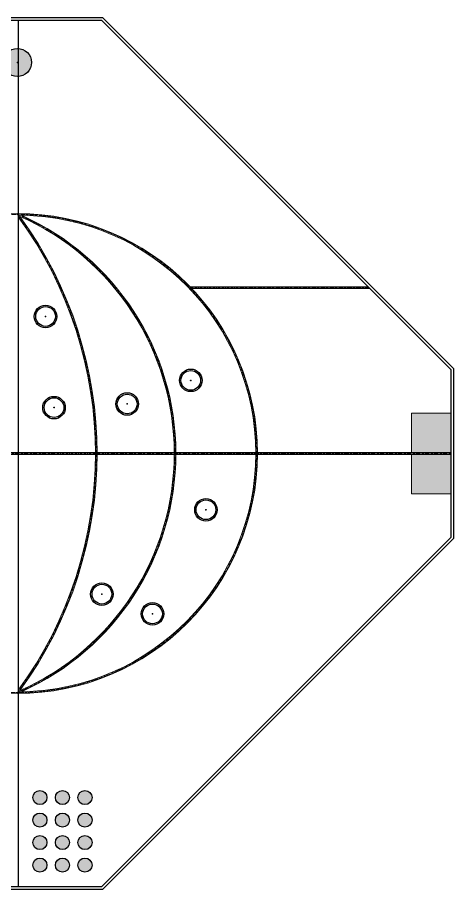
# Model space of a CAD drawing. Units: millimetres at full size, sheet at 1:10. Extents: x -7820 to 7680, y -7750 to 7750.
# Drawn here: x -70 to 7680, y -7750 to 7750 of the extents above; entities that cross this region are included whole.
import ezdxf

# ---------------------------------------------------------------- set-up
doc = ezdxf.new("R2010")
doc.units = ezdxf.units.MM
doc.header["$LTSCALE"] = 10
doc.header["$PDMODE"] = 32
doc.header["$PDSIZE"] = 5
doc.linetypes.add('CHAIN1', pattern=[8, 5, -1, 1, -1])
for name, color, linetype in [('0-0', 7, 'Continuous'), ('0-1', 7, 'Continuous'), ('0-3', 7, 'Continuous')]:
    doc.layers.add(name, color=color, linetype=linetype)
doc.layers.add('0-2', color=5, linetype='Continuous', lineweight=18)

msp = doc.modelspace()

# ---------------------------------------------------------------- hatches: boundary and pattern name
at = {"layer": '0-1'}
msp.add_hatch(color=2, dxfattribs=at).paths.add_polyline_path([(180.26, 6950, 1), (-319.74, 6950, 1)])
at = {"layer": '0-3'}
for points in [[(330.26, -5990, 1), (330.26, -6240, 1)], [(730.26, -5990, 1), (730.26, -6240, 1)], [(1130.26, -5990, 1), (1130.26, -6240, 1)], [(330.26, -6390, 1), (330.26, -6640, 1)], [(730.26, -6390, 1), (730.26, -6640, 1)], [(1130.26, -6390, 1), (1130.26, -6640, 1)], [(330.26, -6790, 1), (330.26, -7040, 1)], [(730.26, -6790, 1), (730.26, -7040, 1)], [(1130.26, -6790, 1), (1130.26, -7040, 1)], [(330.26, -7190, 1), (330.26, -7440, 1)], [(730.26, -7190, 1), (730.26, -7440, 1)], [(1130.26, -7190, 1), (1130.26, -7440, 1)]]:
    msp.add_hatch(color=5, dxfattribs=at).paths.add_polyline_path(points)

# ---------------------------------------------------------------- linework, layer by layer
at = {"layer": '0-0'}
for p, q in [((-1582.83, 7750), (1443.36, 7750)), ((7680.26, 1513.1), (1443.36, 7750)), ((-1562.12, 7700), (1422.65, 7700)), ((-54.74, 7700), (-54.74, -7700)), ((7630.26, 1492.39), (1422.65, 7700)), ((7630.26, 1492.39), (7630.26, -1492.39)), ((7680.26, 1513.1), (7680.26, -1513.1)), ((1422.65, -7700), (7630.26, -1492.39)), ((1443.36, -7750), (7680.26, -1513.1)), ((1443.36, -7750), (-1582.83, -7750)), ((1422.65, -7700), (-1562.12, -7700))]:
    msp.add_line(p, q, dxfattribs=at)
at = {"layer": '0-1'}
for centre, radius in [((-69.74, 6950), 250), ((430.26, 2435), 200), ((430.26, 2435), 175), ((3010.26, 1300), 200), ((3010.26, 1300), 175), ((580.26, 815), 200), ((580.26, 815), 175), ((1880.26, 880), 200), ((1880.26, 880), 175), ((3280.26, -1000), 200), ((3280.26, -1000), 175), ((1430.26, -2500), 200), ((1430.26, -2500), 175), ((2330.26, -2850), 200), ((2330.26, -2850), 175)]:
    msp.add_circle(centre, radius, dxfattribs=at)
at = {"layer": '0-1', "color": 4}
for p in [(-69.74, 6950), (430.26, 2435), (3010.26, 1300), (580.26, 815), (1880.26, 880), (3280.26, -1000), (1430.26, -2500), (2330.26, -2850)]:
    msp.add_point(p, dxfattribs=at)
at = {"layer": '0-2'}
for p, q in [((6157.65, 2965), (2996.04, 2965)), ((6187.65, 2935), (3024.78, 2935)), ((-7769.74, 15), (7630.26, 15)), ((-7769.74, -15), (7630.26, -15))]:
    msp.add_line(p, q, dxfattribs=at)
at = {"layer": '0-2', "color": 4, "linetype": 'CHAIN1'}
for p, q in [((6172.65, 2950), (3010.48, 2950)), ((-7769.74, 0), (7630.26, 0))]:
    msp.add_line(p, q, dxfattribs=at)
at = {"layer": '0-2', "color": 7}
for points in [[(7630.26, 15), (6930.26, 15), (6930.26, 715), (7630.26, 715)], [(7630.26, -15), (6930.26, -15), (6930.26, -715), (7630.26, -715)]]:
    msp.add_lwpolyline(points, close=True, dxfattribs=at)
at = {"layer": '0-2'}
msp.add_circle((-69.74, 0), 4265, dxfattribs=at)
at = {"layer": '0-2', "color": 4, "linetype": 'CHAIN1'}
msp.add_circle((-69.74, 0), 4250, dxfattribs=at)
for centre, radius, start, end in [((-1894.05, 0), 4625, 293.23146, 66.76854), ((-5820.76, 0), 7151, 323.53565, 36.46435)]:
    msp.add_arc(centre, radius, start, end, dxfattribs=at)
at = {"layer": '0-2'}
for centre, radius, start, end in [((-5820.76, 0), 7136, 323.90287, 36.09713), ((-5820.76, 0), 7166, 323.98089, 36.01911), ((-1894.05, 0), 4610, 293.9217, 66.0783), ((-69.74, 0), 4235, 270.9873, 89.0127), ((-1894.05, 0), 4640, 294.13564, 65.86436)]:
    msp.add_arc(centre, radius, start, end, dxfattribs=at)
for points in [[(6930.26, 715), (7630.26, 715), (6930.26, 15), (7630.26, 15)], [(6930.26, -715), (7630.26, -715), (6930.26, -15), (7630.26, -15)]]:
    msp.add_solid(points, dxfattribs=at)
at = {"layer": '0-3'}
for centre in [(330.26, -6115), (730.26, -6115), (1130.26, -6115), (330.26, -6515), (730.26, -6515), (1130.26, -6515), (330.26, -6915), (730.26, -6915), (1130.26, -6915), (330.26, -7315), (730.26, -7315), (1130.26, -7315)]:
    msp.add_circle(centre, 125, dxfattribs=at)

doc.saveas('drawing.dxf')
